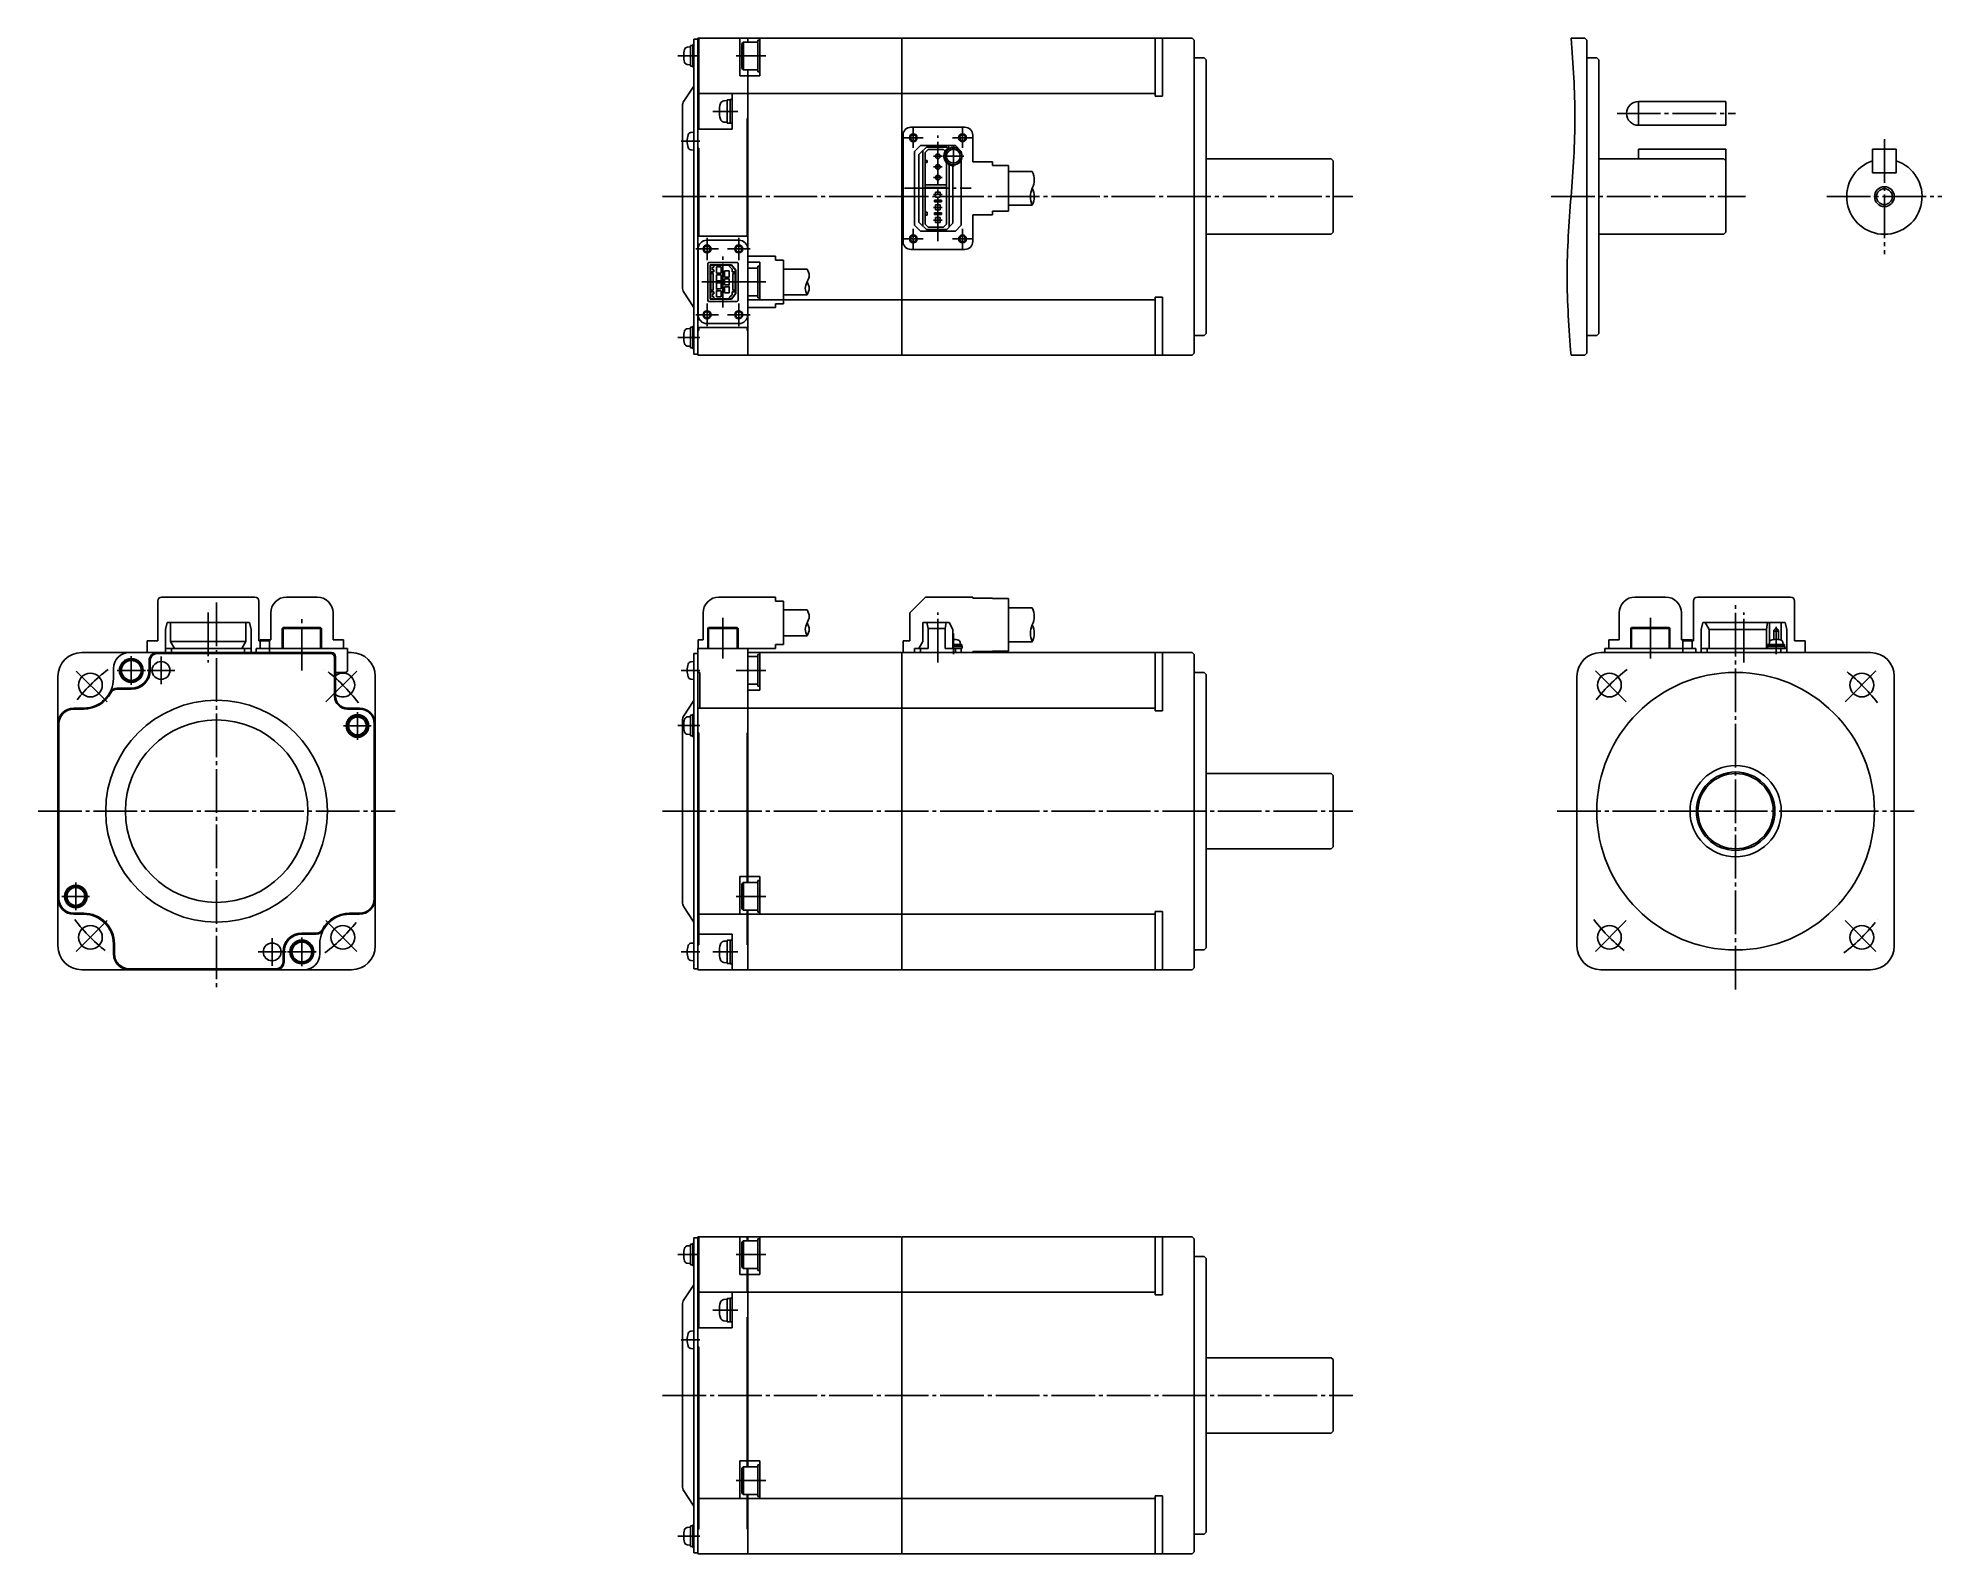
# Model space of a CAD drawing. Header units: millimetres. Extents: x -251 to 229, y -207 to 175.
import ezdxf

# ---------------------------------------------------------------- set-up
doc = ezdxf.new("R2010")
doc.units = ezdxf.units.MM
doc.linetypes.add('DASH_CENTER', pattern=[14, 11, -1, 1, -1])

msp = doc.modelspace()

# ---------------------------------------------------------------- linework, layer by layer
at = {"color": 7, "linetype": 'Continuous'}
for p, q in [((-86.5, 173.1), (-85.9, 173.1)), ((-86.5, 167.9), (-86.5, 173.1)), ((-85.9, 173.35), (-85.6, 173.35)), ((-85.9, 167.65), (-85.9, 173.35)), ((-85.6, 135), (-85.6, 174.75)), ((-85.6, 174.75), (-84.6, 174.75)), ((-84.6, 175), (-72, 175)), ((-84.6, 175), (-84.6, 95)), ((-84.4, 175), (-84.4, 161)), ((-74, 165.5), (-74, 175)), ((-73.15, 174), (-73.5, 173.65)), ((-73.5, 167.35), (-73.5, 173.65)), ((-73.15, 174), (-73.15, 167)), ((-73.15, 174), (-69.5, 174)), ((-33.3, 175), (-72, 175)), ((-72, 175), (-72, 174)), ((-69.5, 174.5), (-69, 174.5)), ((-69.5, 166.5), (-69.5, 174.5)), ((-69, 165.5), (-69, 175)), ((-33.3, 175), (-33.2, 174.9)), ((-33.2, 174.9), (-33.1, 175)), ((-33.2, 174.9), (-33.2, 95.1)), ((40, 175), (-33.1, 175)), ((30.7, 175), (30.7, 160.32)), ((32.5, 175), (32.5, 160.32)), ((40.5, 174.5), (40, 175)), ((40.5, 174.5), (40.5, 95.5)), ((139, 175), (135.5, 175)), ((139.5, 174.5), (139, 175)), ((139.5, 174.5), (139.5, 95.5)), ((-86.5, 172.75), (-87.28, 172.68)), ((-87.28, 168.32), (-86.5, 168.25)), ((40.8, 170), (43, 170)), ((43, 170), (43.5, 169.5)), ((43.5, 135), (43.5, 169.5)), ((139.8, 170), (142, 170)), ((142, 170), (142.5, 169.5)), ((142.5, 135), (142.5, 169.5)), ((-85.9, 167.9), (-86.5, 167.9)), ((-85.6, 167.65), (-85.9, 167.65)), ((-72, 165.5), (-74, 165.5)), ((-73.5, 167.35), (-73.15, 167)), ((-69.5, 167), (-73.15, 167)), ((-72, 167), (-72, 118.5)), ((-72, 165.5), (-69, 165.5)), ((-69.5, 166.5), (-69, 166.5)), ((-88.13, 159.09), (-85.77, 162.65)), ((-84.4, 161), (-72, 161)), ((-84.4, 161), (-84.4, 152)), ((-77.2, 159.25), (-78.05, 159.18)), ((-77.2, 159.45), (-76.5, 159.45)), ((-77.2, 159.45), (-77.2, 153.55)), ((-76.5, 159.5), (-76.5, 153.5)), ((-76.5, 159.5), (-76, 159.5)), ((-76, 152), (-76, 161)), ((-72, 161), (-33.2, 161)), ((30.7, 161), (-33.2, 161)), ((30.7, 160.32), (32.5, 160.32)), ((152.5, 159), (152.5, 153)), ((152.5, 159), (174.5, 159)), ((174.5, 159), (174.5, 153)), ((-88.5, 157.88), (-88.5, 135)), ((-78.05, 153.82), (-77.2, 153.75)), ((-72.2, 154.75), (-72.2, 135)), ((-72.2, 154.75), (-72, 154.75)), ((-85.6, 151.25), (-86.38, 151.18)), ((-84.6, 152), (-76, 152)), ((-76.5, 153.55), (-77.2, 153.55)), ((-76, 153.5), (-76.5, 153.5)), ((174.5, 153), (152.5, 153)), ((-86.38, 146.82), (-85.6, 146.75)), ((-84.6, 147.25), (-84.4, 147.25)), ((-84.4, 147.25), (-84.4, 125)), ((-28.5, 147.9), (-30, 146.4)), ((-30, 127.8), (-30, 146.4)), ((-28.9, 145.6), (-26.6, 147.9)), ((-28.9, 128.6), (-28.9, 145.6)), ((-28.5, 147.9), (-19.7, 147.9)), ((-27.9, 127.6), (-27.9, 146.6)), ((-26.55, 146.9), (-27.35, 146.1)), ((-27.35, 146.1), (-27.35, 128.1)), ((-27.35, 144.1), (-26.85, 144.1)), ((-27, 147.5), (-21.9, 147.5)), ((-26.85, 144.1), (-26.85, 143.6)), ((-26.55, 146.9), (-22.7, 146.9)), ((-22.7, 146.9), (-22.25, 146.45)), ((-21.57, 147.17), (-22.3, 147.9)), ((-21.4, 147.28), (-21.4, 147.9)), ((-18.2, 146.4), (-19.7, 147.9)), ((-18.2, 146.12), (-18.2, 146.4)), ((-18.2, 127.8), (-18.2, 144.28)), ((75, 144.5), (43.5, 144.5)), ((75.5, 144), (75, 144.5)), ((75.5, 126), (75.5, 144)), ((174, 144.5), (142.5, 144.5)), ((152.5, 144.5), (152.5, 147)), ((152.5, 147), (174.5, 147)), ((174.5, 144), (174, 144.5)), ((174.5, 126), (174.5, 147)), ((174.5, 147), (174.5, 144)), ((211.5, 147), (211.5, 141)), ((217.5, 147), (211.5, 147)), ((217.5, 141), (217.5, 147)), ((-26.85, 143.6), (-27.35, 143.6)), ((-21.9, 128.1), (-21.9, 143.51)), ((-21.3, 127.3), (-21.3, 143.07)), ((-20.3, 128.3), (-20.3, 142.8)), ((211.5, 141), (217.5, 141)), ((-88.5, 135), (-88.5, 112.12)), ((-85.6, 95.25), (-85.6, 135)), ((-72.2, 135), (-72.2, 125)), ((-27.35, 138), (-21.9, 138)), ((-21.9, 137.3), (-27.35, 137.3)), ((-23.5, 136.1), (-24.7, 136.1)), ((-24.7, 136.1), (-24.7, 134.9)), ((-24.7, 134.9), (-23.5, 134.9)), ((-23.5, 134.9), (-23.5, 136.1)), ((43.5, 100.5), (43.5, 135)), ((142.5, 100.5), (142.5, 135)), ((-27.35, 131.05), (-26.85, 131.05)), ((-26.85, 130.35), (-27.35, 130.35)), ((-26.85, 131.05), (-26.85, 130.35)), ((-23.2, 134.1), (-25, 134.1)), ((-25, 134.1), (-25, 133.7)), ((-25, 133.7), (-23.2, 133.7)), ((-25, 130.9), (-25, 130.5)), ((-23.2, 130.9), (-25, 130.9)), ((-25, 130.5), (-23.2, 130.5)), ((-24.7, 132.9), (-24.7, 131.7)), ((-23.5, 132.9), (-24.7, 132.9)), ((-24.7, 131.7), (-23.5, 131.7)), ((-23.5, 129.7), (-24.7, 129.7)), ((-24.7, 129.7), (-24.7, 128.5)), ((-23.5, 131.7), (-23.5, 132.9)), ((-23.5, 128.5), (-23.5, 129.7)), ((-23.2, 133.7), (-23.2, 134.1)), ((-23.2, 130.5), (-23.2, 130.9)), ((-84.6, 125), (-72, 125)), ((-28.5, 126.3), (-30, 127.8)), ((-26.6, 126.3), (-28.9, 128.6)), ((-28.5, 126.3), (-19.7, 126.3)), ((-27.35, 128.1), (-26.55, 127.3)), ((-27, 126.7), (-21.9, 126.7)), ((-26.55, 127.3), (-22.7, 127.3)), ((-24.7, 128.5), (-23.5, 128.5)), ((-22.7, 127.3), (-21.9, 128.1)), ((-22.3, 126.3), (-20.3, 128.3)), ((-18.2, 127.8), (-19.7, 126.3)), ((43.5, 125.5), (75, 125.5)), ((75, 125.5), (75.5, 126)), ((142.5, 125.5), (174, 125.5)), ((174, 125.5), (174.5, 126)), ((-82.12, 118.22), (-81.92, 118.42)), ((-82.12, 118.22), (-82.12, 108.77)), ((-74.67, 118.42), (-81.92, 118.42)), ((-81.55, 109.17), (-81.55, 117.82)), ((-81.55, 117.82), (-76.1, 117.82)), ((-81.45, 116), (-81.45, 117.75)), ((-81.45, 117.75), (-80.6, 117.75)), ((-80.6, 116), (-81.45, 116)), ((-81.35, 115.6), (-81.35, 111.4)), ((-81.35, 115.6), (-80.77, 115.6)), ((-81, 116), (-81, 115.6)), ((-80.6, 117.25), (-80.95, 117.25)), ((-80.95, 117.25), (-80.95, 116.5)), ((-80.95, 116.5), (-80.6, 116.5)), ((-80.77, 115.6), (-80.77, 111.4)), ((-80.6, 117.75), (-80.6, 117.25)), ((-80.6, 117.75), (-76.6, 117.75)), ((-80.6, 116.5), (-80.6, 116)), ((-79.88, 117.3), (-79.88, 115.7)), ((-79.7, 117.3), (-79.88, 117.3)), ((-79.88, 115.7), (-79.7, 115.7)), ((-79.7, 115.3), (-79.88, 115.3)), ((-79.88, 115.3), (-79.88, 113.7)), ((-79.7, 117.27), (-79.7, 117.3)), ((-78.7, 117.27), (-79.7, 117.27)), ((-79.7, 115.73), (-78.7, 115.73)), ((-79.7, 115.7), (-79.7, 115.73)), ((-79.7, 115.27), (-79.7, 115.3)), ((-78.7, 115.27), (-79.7, 115.27)), ((-78.7, 115.73), (-78.7, 117.27)), ((-78.7, 113.73), (-78.7, 115.27)), ((-76.9, 116.27), (-77.9, 116.27)), ((-77.9, 116.27), (-77.9, 114.73)), ((-76.9, 116.3), (-76.9, 116.27)), ((-76.72, 116.3), (-76.9, 116.3)), ((-76.72, 114.7), (-76.72, 116.3)), ((-76.6, 117.38), (-76.6, 117.75)), ((-76.17, 117.75), (-76.6, 117.75)), ((-76, 116.75), (-76.6, 117.38)), ((-75.15, 116.42), (-76.17, 117.75)), ((-75.05, 116.45), (-76.1, 117.82)), ((-76, 116), (-76, 116.75)), ((-75.15, 116), (-76, 116)), ((-75.82, 111.4), (-75.82, 115.6)), ((-75.82, 115.6), (-75.25, 115.6)), ((-75.6, 115.6), (-75.6, 116)), ((-75.25, 111.4), (-75.25, 115.6)), ((-75.15, 116), (-75.15, 116.42)), ((-75.05, 110.55), (-75.05, 116.45)), ((-74.67, 118.42), (-74.47, 118.22)), ((-74.47, 108.77), (-74.47, 118.22)), ((-72, 118.5), (-69, 118.5)), ((-72, 113.5), (-72, 118.5)), ((-72, 117), (-69.5, 117)), ((-69.5, 109.5), (-69.5, 117.5)), ((-69.5, 117.5), (-69, 117.5)), ((-69, 118.5), (-69, 109)), ((-85.77, 107.29), (-88.13, 110.91)), ((-81.35, 114.35), (-81.55, 114.35)), ((-81.55, 112.65), (-81.35, 112.65)), ((-81.45, 109.25), (-81.45, 111)), ((-81.45, 111), (-80.6, 111)), ((-80.77, 111.4), (-81.35, 111.4)), ((-81, 111.4), (-81, 111)), ((-80.6, 110.5), (-80.95, 110.5)), ((-80.95, 110.5), (-80.95, 109.75)), ((-80.6, 111), (-80.6, 110.5)), ((-79.88, 113.7), (-79.7, 113.7)), ((-79.7, 113.3), (-79.88, 113.3)), ((-79.88, 113.3), (-79.88, 111.7)), ((-79.88, 111.7), (-79.7, 111.7)), ((-79.88, 111.3), (-79.88, 109.7)), ((-79.7, 111.3), (-79.88, 111.3)), ((-79.7, 113.7), (-79.7, 113.73)), ((-79.7, 113.73), (-78.7, 113.73)), ((-79.7, 113.27), (-79.7, 113.3)), ((-78.7, 113.27), (-79.7, 113.27)), ((-79.7, 111.7), (-79.7, 111.73)), ((-79.7, 111.73), (-78.7, 111.73)), ((-79.7, 111.27), (-79.7, 111.3)), ((-78.7, 111.27), (-79.7, 111.27)), ((-78.7, 111.73), (-78.7, 113.27)), ((-78.7, 109.73), (-78.7, 111.27)), ((-77.9, 114.73), (-76.9, 114.73)), ((-77.9, 114.27), (-77.9, 112.73)), ((-76.9, 114.27), (-77.9, 114.27)), ((-77.9, 112.73), (-76.9, 112.73)), ((-77.9, 112.27), (-77.9, 110.73)), ((-76.9, 112.27), (-77.9, 112.27)), ((-77.9, 110.73), (-76.9, 110.73)), ((-76.9, 114.73), (-76.9, 114.7)), ((-76.9, 114.7), (-76.72, 114.7)), ((-76.72, 114.3), (-76.9, 114.3)), ((-76.9, 114.3), (-76.9, 114.27)), ((-76.9, 112.73), (-76.9, 112.7)), ((-76.9, 112.7), (-76.72, 112.7)), ((-76.72, 112.3), (-76.9, 112.3)), ((-76.9, 112.3), (-76.9, 112.27)), ((-76.9, 110.73), (-76.9, 110.7)), ((-76.9, 110.7), (-76.72, 110.7)), ((-76.72, 112.7), (-76.72, 114.3)), ((-76.72, 110.7), (-76.72, 112.3)), ((-76.17, 109.25), (-75.15, 110.58)), ((-76.1, 109.17), (-75.05, 110.55)), ((-76, 110.25), (-76, 111)), ((-76, 111), (-75.15, 111)), ((-75.25, 111.4), (-75.82, 111.4)), ((-75.6, 111), (-75.6, 111.4)), ((-75.25, 114.35), (-75.05, 114.35)), ((-75.05, 112.65), (-75.25, 112.65)), ((-75.15, 110.58), (-75.15, 111)), ((-72, 109), (-72, 113.5)), ((-82.12, 108.77), (-81.92, 108.57)), ((-81.92, 108.57), (-74.67, 108.57)), ((-76.1, 109.17), (-81.55, 109.17)), ((-80.6, 109.25), (-81.45, 109.25)), ((-80.95, 109.75), (-80.6, 109.75)), ((-80.6, 109.75), (-80.6, 109.25)), ((-80.6, 109.25), (-76.6, 109.25)), ((-79.88, 109.7), (-79.7, 109.7)), ((-79.7, 109.73), (-78.7, 109.73)), ((-79.7, 109.7), (-79.7, 109.73)), ((-76.6, 109.62), (-76, 110.25)), ((-76.6, 109.25), (-76.6, 109.62)), ((-76.6, 109.25), (-76.17, 109.25)), ((-74.47, 108.77), (-74.67, 108.57)), ((-69.5, 110), (-72, 110)), ((-72, 109), (-33.2, 109)), ((-72, 109), (-72, 95)), ((-69.5, 109.5), (-69, 109.5)), ((30.7, 109), (-33.2, 109)), ((32.5, 109.68), (30.7, 109.68)), ((30.7, 109.68), (30.7, 95)), ((32.5, 95), (32.5, 109.68)), ((-86.5, 101.75), (-87.28, 101.68)), ((-86.5, 102.1), (-85.9, 102.1)), ((-86.5, 96.9), (-86.5, 102.1)), ((-85.9, 102.35), (-85.6, 102.35)), ((-85.9, 96.65), (-85.9, 102.35)), ((-84.6, 102), (-72, 102)), ((-84.6, 101.25), (-84.4, 101.25)), ((-84.4, 101.25), (-84.4, 102)), ((-72.2, 102), (-72.2, 101.25)), ((-72.2, 101.25), (-72, 101.25)), ((-87.28, 97.32), (-86.5, 97.25)), ((-85.9, 96.9), (-86.5, 96.9)), ((-85.6, 96.65), (-85.9, 96.65)), ((43, 100), (40.8, 100)), ((43.5, 100.5), (43, 100)), ((142, 100), (139.8, 100)), ((142.5, 100.5), (142, 100)), ((-84.6, 95.25), (-85.6, 95.25)), ((-84.6, 95), (-72, 95)), ((-33.3, 95), (-72, 95)), ((-33.2, 95.1), (-33.3, 95)), ((-33.1, 95), (-33.2, 95.1)), ((-33.1, 95), (40, 95)), ((40, 95), (40.5, 95.5)), ((135.5, 95), (139, 95)), ((139, 95), (139.5, 95.5)), ((-218.84, 25.8), (-218.44, 27.6)), ((-218.84, 25.8), (-218.84, 20)), ((-197.64, 27.6), (-218.44, 27.6)), ((-217.54, 27.6), (-217.54, 22.8)), ((-198.54, 27.6), (-198.54, 22.8)), ((-197.64, 27.6), (-197.24, 25.8)), ((-197.24, 25.8), (-197.24, 20)), ((-189.17, 26.3), (-189.37, 26.1)), ((-189.37, 21), (-189.37, 26.1)), ((-189.37, 26.1), (-179.52, 26.1)), ((-189.17, 21), (-189.17, 26.3)), ((-189.17, 26.3), (-179.72, 26.3)), ((-179.72, 21), (-179.72, 26.3)), ((-179.52, 26.1), (-179.72, 26.3)), ((-179.52, 26.1), (-179.52, 21)), ((-82.12, 26.1), (-81.92, 26.3)), ((-82.12, 21), (-82.12, 26.1)), ((-82.12, 26.1), (-74.47, 26.1)), ((-81.92, 26.3), (-74.67, 26.3)), ((-81.92, 21), (-81.92, 26.3)), ((-74.67, 26.3), (-74.47, 26.1)), ((-74.67, 26.3), (-74.67, 21)), ((-74.47, 26.1), (-74.47, 21)), ((-27.9, 22.8), (-27.9, 27.6)), ((-27.9, 27.6), (-21.3, 27.6)), ((-26.9, 27.6), (-26.6, 26.1)), ((-26.6, 26.1), (-26.6, 21)), ((-26.6, 26.1), (-22.3, 26.1)), ((-22.3, 26.1), (-22, 27.6)), ((-22.3, 26.1), (-22.3, 21)), ((-21.3, 27.6), (-20.3, 25.8)), ((-20.3, 25.8), (-20.3, 21)), ((150.77, 26.3), (150.57, 26.1)), ((150.57, 21), (150.57, 26.1)), ((150.57, 26.1), (160.42, 26.1)), ((150.77, 26.3), (160.22, 26.3)), ((150.77, 21), (150.77, 26.3)), ((160.42, 26.1), (160.22, 26.3)), ((160.22, 26.3), (160.22, 21)), ((160.42, 26.1), (160.42, 21)), ((168.3, 25.8), (168.7, 27.6)), ((168.3, 25.8), (168.3, 20)), ((168.7, 27.6), (189.5, 27.6)), ((169.3, 27.6), (170.3, 25.8)), ((170.3, 25.8), (170.3, 21)), ((170.3, 25.8), (184.8, 25.8)), ((185.07, 27.6), (184.8, 25.8)), ((184.8, 25.8), (184.8, 21)), ((185.51, 27.6), (185.51, 22.68)), ((186.6, 25.4), (186.6, 23.31)), ((187.8, 25.4), (186.6, 25.4)), ((187.8, 25.4), (187.8, 23.31)), ((188.45, 27.6), (188.45, 23.17)), ((189.5, 27.6), (189.9, 25.8)), ((189.9, 25.8), (189.9, 20)), ((-227.94, 20), (-239.94, 20)), ((-195.94, 20), (-227.94, 20)), ((-220.94, 19.75), (-205.94, 19.75)), ((-197.24, 21), (-218.84, 21)), ((-198.54, 22.8), (-217.54, 22.8)), ((-217.54, 22.8), (-216.54, 21)), ((-217.34, 21), (-217.34, 20)), ((-205.94, 19.75), (-177.19, 19.75)), ((-199.54, 21), (-198.54, 22.8)), ((-198.94, 20), (-198.94, 21)), ((-172.94, 21), (-195.94, 21)), ((-195.94, 20), (-195.94, 21)), ((-195.94, 20), (-176.94, 20)), ((-172.94, 21), (-172.94, 15.5)), ((-171.94, 20), (-172.94, 20)), ((-85.6, 19.75), (-84.6, 19.75)), ((-85.6, -20), (-85.6, 19.75)), ((-84.6, 21), (-84.6, -60)), ((-84.6, 21), (-72, 21)), ((-72, 21), (-72, -36.5)), ((-33.3, 20), (-72, 20)), ((-69.5, 11.5), (-69.5, 19.5)), ((-69.5, 19.5), (-69, 19.5)), ((-69, 10.5), (-69, 20)), ((-33.3, 20), (-33.2, 19.9)), ((-33.2, 19.9), (-33.1, 20)), ((-33.2, 19.9), (-33.2, -59.9)), ((40, 20), (-33.1, 20)), ((-30, 20), (-30, 21)), ((-30, 21), (-26.6, 21)), ((-28.9, 21), (-27.9, 22.8)), ((-28.5, 21), (-28.5, 20)), ((-22.3, 21), (-18.2, 21)), ((-20.3, 22.05), (-18.05, 22.05)), ((-20.3, 21.6), (-18, 21.6)), ((-20.3, 21.1), (-18, 21.1)), ((-19.7, 21), (-19.7, 20)), ((-18.65, 21.1), (-18.65, 21)), ((-18.45, 22.05), (-18.5, 22.64)), ((-18.2, 21), (-18.2, 20)), ((-18.05, 21.6), (-18.05, 22.05)), ((-18, 21.6), (-18, 21.1)), ((30.7, 20), (30.7, 5.32)), ((32.5, 20), (32.5, 5.32)), ((40.5, 19.5), (40, 20)), ((40.5, 19.5), (40.5, -59.5)), ((143, 20), (211, 20)), ((144, 20), (144, 21)), ((144, 21), (167, 21)), ((167, 21), (167, 20)), ((189.9, 21), (168.3, 21)), ((169.8, 21), (169.8, 20)), ((185, 21.1), (185, 21.6)), ((185, 21.6), (187.2, 21.6)), ((185, 21.1), (187.2, 21.1)), ((185.05, 22.05), (185.05, 21.6)), ((185.05, 22.05), (187.2, 22.05)), ((185.5, 22.64), (185.45, 22.05)), ((185.65, 21), (185.65, 21.1)), ((187.2, 22.05), (189.35, 22.05)), ((187.2, 21.6), (189.4, 21.6)), ((187.2, 21.1), (189.4, 21.1)), ((188.4, 21), (188.4, 20)), ((188.75, 21.1), (188.75, 21)), ((188.95, 22.05), (188.9, 22.64)), ((189.35, 21.6), (189.35, 22.05)), ((189.4, 21.6), (189.4, 21.1)), ((-231.94, 16), (-231.94, 13.5)), ((-222.94, 18), (-222.94, 14.25)), ((-222.69, 18), (-222.69, 15.5)), ((-176.19, 18.75), (-176.19, 9)), ((-175.94, 14.5), (-175.94, 19)), ((-175.94, 9), (-175.94, 14.5)), ((-175.44, 15), (-173.44, 15)), ((-85.6, 17.75), (-86.38, 17.68)), ((-84.6, 15), (-84.1, 15)), ((-84.1, 15), (-84.1, 6)), ((-72, 19), (-69.5, 19)), ((40.8, 15), (43, 15)), ((43, 15), (43.5, 14.5)), ((43.5, -20), (43.5, 14.5)), ((137.08, 15), (137, 15)), ((-245.94, 14), (-245.94, 2)), ((-231.08, 11), (-227.44, 11)), ((-231.08, 10.75), (-227.44, 10.75)), ((-165.94, 2), (-165.94, 14)), ((-86.38, 13.32), (-85.6, 13.25)), ((-69.5, 12), (-72, 12)), ((-72, 10.5), (-69, 10.5)), ((-69.5, 11.5), (-69, 11.5)), ((137, 14), (137, -54)), ((217, -54), (217, 14)), ((-241.94, 6), (-239.44, 6)), ((-241.94, 5.75), (-239.44, 5.75)), ((-169.94, 6), (-172.94, 6)), ((-172.94, 5.75), (-169.94, 5.75)), ((-88.13, 4.09), (-85.77, 7.65)), ((-84.6, 6), (-72, 6)), ((-72, 6), (-33.2, 6)), ((30.7, 6), (-33.2, 6)), ((30.7, 5.32), (32.5, 5.32)), ((-245.94, 2), (-245.94, -42)), ((-245.94, 1.32), (-245.94, -54)), ((-245.69, 2), (-245.69, -20)), ((-166.19, 2), (-166.19, -20)), ((-165.94, -42), (-165.94, 2)), ((-88.5, 2.88), (-88.5, -20)), ((-86.5, 3.83), (-87.28, 3.77)), ((-86.5, -1.02), (-86.5, 4.18)), ((-86.5, 4.18), (-85.9, 4.18)), ((-85.9, -1.27), (-85.9, 4.43)), ((-85.9, 4.43), (-85.6, 4.43)), ((-87.28, -0.6), (-86.5, -0.67)), ((-85.9, -1.02), (-86.5, -1.02)), ((-85.6, -1.27), (-85.9, -1.27)), ((-84.6, -0.25), (-84.4, -0.25)), ((-84.4, -0.25), (-84.4, -46)), ((-72.2, -38), (-72.2, -0.25)), ((-72.2, -0.25), (-72, -0.25)), ((75, -10.5), (43.5, -10.5)), ((75.5, -11), (75, -10.5)), ((75.5, -29), (75.5, -11)), ((-245.69, -42), (-245.69, -20)), ((-166.19, -42), (-166.19, -20)), ((-88.5, -20), (-88.5, -42.88)), ((-85.6, -59.75), (-85.6, -20)), ((43.5, -54.5), (43.5, -20)), ((43.5, -29.5), (75, -29.5)), ((75, -29.5), (75.5, -29)), ((-74, -36.5), (-72, -36.5)), ((-74, -46), (-74, -36.5)), ((-73.15, -38), (-73.5, -38.35)), ((-73.5, -44.65), (-73.5, -38.35)), ((-73.15, -38), (-73.15, -45)), ((-73.15, -38), (-69.5, -38)), ((-72, -38), (-72, -36.5)), ((-72, -36.5), (-69, -36.5)), ((-69.5, -37.5), (-69, -37.5)), ((-69.5, -45.5), (-69.5, -37.5)), ((-69, -36.5), (-69, -46)), ((-165.94, -42), (-165.94, -54)), ((-241.94, -45.75), (-239.44, -45.75)), ((-241.94, -46), (-239.44, -46)), ((-169.94, -45.75), (-172.44, -45.75)), ((-169.94, -46), (-172.44, -46)), ((-85.77, -47.71), (-88.13, -44.09)), ((-84.4, -46), (-72, -46)), ((-84.4, -53.75), (-84.4, -46)), ((-73.5, -44.65), (-73.15, -45)), ((-69.5, -45), (-73.15, -45)), ((-72.2, -45), (-72.2, -53.75)), ((-72, -46), (-72, -45)), ((-72, -46), (-72, -60)), ((-72, -46), (-33.2, -46)), ((-69.5, -45.5), (-69, -45.5)), ((30.7, -46), (-33.2, -46)), ((30.7, -45.32), (30.7, -60)), ((32.5, -45.32), (30.7, -45.32)), ((32.5, -60), (32.5, -45.32)), ((-180.81, -50.75), (-184.44, -50.75)), ((-180.81, -51), (-184.44, -51)), ((-84.4, -51), (-76, -51)), ((-77.2, -52.75), (-78.05, -52.82)), ((-77.2, -52.55), (-77.2, -58.45)), ((-77.2, -52.55), (-76.5, -52.55)), ((-76.5, -52.5), (-76, -52.5)), ((-76.5, -52.5), (-76.5, -58.5)), ((-76, -51), (-76, -60)), ((-231.94, -56), (-231.94, -53.5)), ((-231.69, -56), (-231.69, -53.5)), ((-189.19, -58), (-189.19, -55.5)), ((-188.94, -58), (-188.94, -54.25)), ((-179.94, -56), (-179.94, -53.5)), ((-85.6, -53.25), (-86.38, -53.32)), ((-84.6, -53.75), (-84.4, -53.75)), ((-72.2, -53.75), (-72, -53.75)), ((43, -55), (40.8, -55)), ((43.5, -54.5), (43, -55)), ((-239.94, -60), (-171.94, -60)), ((-227.94, -59.75), (-205.94, -59.75)), ((-227.94, -60), (-183.94, -60)), ((-190.94, -59.75), (-205.94, -59.75)), ((-86.38, -57.68), (-85.6, -57.75)), ((-84.6, -59.75), (-85.6, -59.75)), ((-84.6, -60), (-72, -60)), ((-78.05, -58.18), (-77.2, -58.25)), ((-76.5, -58.45), (-77.2, -58.45)), ((-76, -58.5), (-76.5, -58.5)), ((-33.3, -60), (-72, -60)), ((-33.2, -59.9), (-33.3, -60)), ((-33.1, -60), (-33.2, -59.9)), ((-33.1, -60), (40, -60)), ((40, -60), (40.5, -59.5)), ((143, -60), (211, -60)), ((-86.5, -134.44), (-86.5, -129.24)), ((-86.5, -129.24), (-85.9, -129.24)), ((-85.9, -134.69), (-85.9, -128.99)), ((-85.9, -128.99), (-85.6, -128.99)), ((-85.6, -127.59), (-84.6, -127.59)), ((-85.6, -167.34), (-85.6, -127.59)), ((-84.6, -127.34), (-84.6, -207.34)), ((-84.6, -127.34), (-72, -127.34)), ((-84.4, -127.34), (-84.4, -141.34)), ((-74, -136.84), (-74, -127.34)), ((-73.15, -128.34), (-73.5, -128.69)), ((-73.5, -134.99), (-73.5, -128.69)), ((-73.15, -128.34), (-69.5, -128.34)), ((-73.15, -128.34), (-73.15, -135.34)), ((-72.2, -128.34), (-72.2, -127.34)), ((-72, -127.34), (-72, -128.34)), ((-33.3, -127.34), (-72, -127.34)), ((-69.5, -135.84), (-69.5, -127.84)), ((-69.5, -127.84), (-69, -127.84)), ((-69, -136.84), (-69, -127.34)), ((-33.2, -127.44), (-33.2, -207.24)), ((40, -127.34), (-33.1, -127.34)), ((30.7, -127.34), (30.7, -142.02)), ((32.5, -127.34), (32.5, -142.02)), ((40.5, -127.84), (40, -127.34)), ((40.5, -127.84), (40.5, -206.84)), ((-86.5, -129.59), (-87.28, -129.66)), ((-87.28, -134.03), (-86.5, -134.09)), ((40.8, -132.34), (43, -132.34)), ((43, -132.34), (43.5, -132.84)), ((43.5, -167.34), (43.5, -132.84)), ((-85.9, -134.44), (-86.5, -134.44)), ((-85.6, -134.69), (-85.9, -134.69)), ((-72, -136.84), (-74, -136.84)), ((-73.5, -134.99), (-73.15, -135.34)), ((-69.5, -135.34), (-73.15, -135.34)), ((-72.2, -135.34), (-72.2, -141.34)), ((-72, -135.34), (-72, -183.84)), ((-72, -136.84), (-69, -136.84)), ((-69.5, -135.84), (-69, -135.84)), ((-88.13, -143.25), (-85.77, -139.7)), ((-84.4, -141.34), (-84.4, -150.34)), ((-84.4, -141.34), (-72, -141.34)), ((-77.2, -143.09), (-78.05, -143.17)), ((-77.2, -142.89), (-76.5, -142.89)), ((-77.2, -142.89), (-77.2, -148.79)), ((-76.5, -142.84), (-76.5, -148.84)), ((-76.5, -142.84), (-76, -142.84)), ((-76, -150.34), (-76, -141.34)), ((-72, -141.34), (-33.2, -141.34)), ((30.7, -141.34), (-33.2, -141.34)), ((30.7, -142.02), (32.5, -142.02)), ((-88.5, -144.47), (-88.5, -167.34)), ((-78.05, -148.52), (-77.2, -148.59)), ((-72.2, -147.59), (-72, -147.59)), ((-72.2, -147.59), (-72.2, -167.34)), ((-85.6, -151.09), (-86.38, -151.16)), ((-84.6, -150.34), (-76, -150.34)), ((-76.5, -148.79), (-77.2, -148.79)), ((-76, -148.84), (-76.5, -148.84)), ((-86.38, -155.53), (-85.6, -155.59)), ((-84.6, -155.09), (-84.4, -155.09)), ((-84.4, -155.09), (-84.4, -201.09)), ((75, -157.84), (43.5, -157.84)), ((75.5, -158.34), (75, -157.84)), ((75.5, -176.34), (75.5, -158.34)), ((-88.5, -167.34), (-88.5, -190.22)), ((-85.6, -207.09), (-85.6, -167.34)), ((-72.2, -167.34), (-72.2, -185.34)), ((43.5, -201.84), (43.5, -167.34)), ((43.5, -176.84), (75, -176.84)), ((75, -176.84), (75.5, -176.34)), ((-74, -193.34), (-74, -183.84)), ((-72.2, -183.84), (-74, -183.84)), ((-73.15, -185.34), (-73.5, -185.69)), ((-73.5, -191.99), (-73.5, -185.69)), ((-73.15, -185.34), (-73.15, -192.34)), ((-73.15, -185.34), (-69.5, -185.34)), ((-72, -185.34), (-72, -183.84)), ((-72, -183.84), (-69, -183.84)), ((-69.5, -184.84), (-69, -184.84)), ((-69.5, -192.84), (-69.5, -184.84)), ((-69, -183.84), (-69, -193.34)), ((-85.77, -195.05), (-88.13, -191.44)), ((-72, -193.34), (-84.4, -193.34)), ((-73.5, -191.99), (-73.15, -192.34)), ((-69.5, -192.34), (-73.15, -192.34)), ((-72.2, -192.34), (-72.2, -201.09)), ((-72, -192.34), (-72, -207.34)), ((-72, -193.34), (-33.2, -193.34)), ((-69.5, -192.84), (-69, -192.84)), ((30.7, -193.34), (-33.2, -193.34)), ((30.7, -192.66), (30.7, -207.34)), ((32.5, -192.66), (30.7, -192.66)), ((32.5, -207.34), (32.5, -192.66)), ((-86.5, -200.59), (-87.28, -200.66)), ((-86.5, -205.44), (-86.5, -200.24)), ((-86.5, -200.24), (-85.9, -200.24)), ((-85.9, -205.69), (-85.9, -199.99)), ((-85.9, -199.99), (-85.6, -199.99)), ((-84.6, -201.09), (-84.4, -201.09)), ((-72.2, -201.09), (-72, -201.09)), ((-87.28, -205.03), (-86.5, -205.09)), ((-85.9, -205.44), (-86.5, -205.44)), ((-85.6, -205.69), (-85.9, -205.69)), ((43, -202.34), (40.8, -202.34)), ((43.5, -201.84), (43, -202.34)), ((-84.6, -207.09), (-85.6, -207.09)), ((-84.6, -207.34), (-72, -207.34)), ((-33.3, -207.34), (-72, -207.34)), ((-33.2, -207.24), (-33.3, -207.34)), ((-33.1, -207.34), (-33.2, -207.24)), ((-33.1, -207.34), (40, -207.34)), ((40, -207.34), (40.5, -206.84))]:
    msp.add_line(p, q, dxfattribs=at)
at = {"color": 1, "linetype": 'DASH_CENTER'}
for p, q in [((-89.7, 170.5), (-84.4, 170.5)), ((-75, 170.5), (-67.5, 170.5)), ((-74.5, 156.5), (-80.88, 156.5)), ((147.1, 156), (177, 156)), ((-88.8, 149), (-84.1, 149)), ((-32.8, 149.85), (-27.8, 149.85)), ((-30.3, 152.35), (-30.3, 147.35)), ((-24.1, 123.8), (-24.1, 150.4)), ((-20.4, 149.85), (-15.4, 149.85)), ((-17.9, 152.35), (-17.9, 147.35)), ((214.5, 149.5), (214.5, 120.5)), ((-25.2, 145.2), (-23, 145.2)), ((-17.55, 145.2), (-22.85, 145.2)), ((-20.2, 147.85), (-20.2, 142.55)), ((-25.2, 142.5), (-23, 142.5)), ((-25.2, 139.8), (-23, 139.8)), ((-93.5, 135), (5.7, 135)), ((-32.5, 137.1), (-15.7, 137.1)), ((-25.2, 135.5), (-23, 135.5)), ((5.7, 135), (80.5, 135)), ((130.5, 135), (179.5, 135)), ((200, 135), (229, 135)), ((-25.2, 132.3), (-23, 132.3)), ((-30.3, 126.85), (-30.3, 121.85)), ((-25.2, 129.1), (-23, 129.1)), ((-17.9, 126.85), (-17.9, 121.85)), ((-79.45, 121.8), (-85.15, 121.8)), ((-82.3, 118.95), (-82.3, 124.65)), ((-71.45, 121.8), (-77.15, 121.8)), ((-74.3, 118.95), (-74.3, 124.65)), ((-27.8, 124.35), (-32.8, 124.35)), ((-15.4, 124.35), (-20.4, 124.35)), ((-78.3, 107.07), (-78.3, 119.92)), ((-83.62, 113.5), (-72.97, 113.5)), ((-75, 113.5), (-67.5, 113.5)), ((-82.3, 102.35), (-82.3, 108.05)), ((-74.3, 102.35), (-74.3, 108.05)), ((-85.15, 105.2), (-79.45, 105.2)), ((-77.15, 105.2), (-71.45, 105.2)), ((-84.1, 99.5), (-89.7, 99.5)), ((-208.04, 30.1), (-208.04, 17.5)), ((-205.94, 32.6), (-205.94, -65)), ((-184.44, 15.45), (-184.44, 28.8)), ((-78.3, 18.5), (-78.3, 28.8)), ((-24.1, 17.5), (-24.1, 30.1)), ((155.5, 18.5), (155.5, 28.8)), ((177, -65), (177, 32.6)), ((179.1, 17.5), (179.1, 30.1)), ((-20.2, 19.6), (-20.2, 24.85)), ((187.2, 19.6), (187.2, 26.5)), ((-233.52, 7.58), (-242.01, 16.06)), ((-223.84, 15.5), (-231.04, 15.5)), ((-227.44, 19.1), (-227.44, 11.9)), ((-223.44, 15.5), (-216.44, 15.5)), ((-219.94, 12), (-219.94, 19)), ((-178.37, 7.58), (-169.88, 16.06)), ((-88.8, 15.5), (-84.1, 15.5)), ((-75, 15.5), (-67.5, 15.5)), ((149.42, 7.58), (140.94, 16.06)), ((204.58, 7.58), (213.06, 16.06)), ((-170.44, -2), (-170.44, 5)), ((-173.94, 1.5), (-166.94, 1.5)), ((-89.7, 1.58), (-84.1, 1.58)), ((-250.94, -20), (-160.94, -20)), ((-93.5, -20), (80.5, -20)), ((132, -20), (222, -20)), ((-241.44, -45), (-241.44, -38)), ((-244.94, -41.5), (-237.94, -41.5)), ((-75, -41.5), (-67.5, -41.5)), ((-233.52, -47.58), (-242.01, -56.06)), ((-178.37, -47.58), (-169.88, -56.06)), ((149.42, -47.58), (140.94, -56.06)), ((204.58, -47.58), (213.06, -56.06)), ((-191.94, -59), (-191.94, -52)), ((-184.44, -51.9), (-184.44, -59.1)), ((-195.44, -55.5), (-188.44, -55.5)), ((-180.84, -55.5), (-188.04, -55.5)), ((-88.8, -55.5), (-84.1, -55.5)), ((-74.5, -55.5), (-80.88, -55.5)), ((-89.7, -131.84), (-84.4, -131.84)), ((-75, -131.84), (-67.5, -131.84)), ((-74.5, -145.84), (-80.88, -145.84)), ((-88.8, -153.34), (-84.1, -153.34)), ((-93.5, -167.34), (80.5, -167.34)), ((-75, -188.84), (-67.5, -188.84)), ((-84.1, -202.84), (-89.7, -202.84))]:
    msp.add_line(p, q, dxfattribs=at)
at = {"color": 4, "linetype": 'Continuous'}
for p, q in [((-32.9, 150.5), (-32.9, 123.7)), ((-17.3, 152.5), (-30.9, 152.5)), ((-15.3, 143.8), (-15.3, 150.5)), ((-15.3, 143.8), (-10.3, 143.8)), ((-10.3, 143.8), (-10.3, 142.85)), ((-10.3, 142.85), (-6.3, 142.85)), ((-6.3, 142.85), (-6.3, 131.35)), ((-6.3, 141.35), (-0.3, 141.35)), ((-10.3, 130.4), (-15.3, 130.4)), ((-15.3, 123.7), (-15.3, 130.4)), ((-10.3, 131.35), (-10.3, 130.4)), ((-6.3, 131.35), (-10.3, 131.35)), ((-6.3, 132.85), (-0.3, 132.85)), ((-84.55, 121.8), (-84.55, 105.2)), ((-74.25, 124), (-82.35, 124)), ((-72.05, 119.95), (-72.05, 121.8)), ((-30.9, 121.7), (-17.3, 121.7)), ((-65.05, 119.95), (-72.05, 119.95)), ((-65.05, 119), (-65.05, 119.95)), ((-63.05, 119), (-65.05, 119)), ((-63.05, 108), (-63.05, 119)), ((-63.05, 116.75), (-57.05, 116.75)), ((-72.05, 107.05), (-65.05, 107.05)), ((-72.05, 105.2), (-72.05, 107.05)), ((-65.05, 108), (-63.05, 108)), ((-65.05, 107.05), (-65.05, 108)), ((-63.05, 110.25), (-57.05, 110.25)), ((-82.35, 103), (-74.25, 103)), ((-219.79, 34), (-196.29, 34)), ((-188.29, 34), (-180.59, 34)), ((-72.05, 34), (-79.3, 34)), ((-72.05, 34), (-72.05, 33.95)), ((-72.05, 33.95), (-65.05, 33.95)), ((-65.05, 33.95), (-65.05, 33)), ((-31.2, 30), (-27.2, 34)), ((-27.2, 34), (-15.3, 34)), ((-15.3, 34), (-15.3, 33.7)), ((-15.3, 33.7), (-10.3, 33.7)), ((-10.3, 33.7), (-10.3, 33.64)), ((-10.3, 33.64), (-6.3, 33.64)), ((-6.3, 33.64), (-6.3, 20.36)), ((151.65, 34), (159.35, 34)), ((167.35, 34), (190.85, 34)), ((-220.79, 23), (-220.79, 33)), ((-195.29, 33), (-195.29, 23)), ((-192.29, 23.2), (-192.29, 30)), ((-176.59, 30), (-176.59, 23.2)), ((-83.3, 30), (-83.3, 23.2)), ((-65.05, 33), (-63.05, 33)), ((-63.05, 33), (-63.05, 22)), ((-63.05, 30.75), (-57.05, 30.75)), ((-31.2, 23), (-31.2, 30)), ((-6.3, 31.25), (-0.3, 31.25)), ((147.65, 23.2), (147.65, 30)), ((163.35, 30), (163.35, 23.2)), ((166.35, 23), (166.35, 33)), ((191.85, 33), (191.85, 23)), ((-63.05, 24.25), (-57.05, 24.25)), ((-223.44, 23), (-220.79, 23)), ((-223.44, 20), (-223.44, 23)), ((-192.64, 20), (-223.44, 20)), ((-195.29, 23), (-192.64, 23)), ((-194.94, 21), (-194.94, 23.2)), ((-194.94, 23.2), (-192.29, 23.2)), ((-173.94, 21), (-194.94, 21)), ((-192.64, 23), (-192.64, 20)), ((-176.59, 23.2), (-173.94, 23.2)), ((-173.94, 23.2), (-173.94, 21)), ((-83.3, 23.2), (-84.55, 23.2)), ((-84.55, 23.2), (-84.55, 21)), ((-84.55, 21), (-72.05, 21)), ((-65.05, 21.05), (-72.05, 21.05)), ((-72.05, 21.05), (-72.05, 21)), ((-65.05, 22), (-63.05, 22)), ((-65.05, 22), (-65.05, 21.05)), ((-32.9, 20), (-32.9, 23)), ((-32.9, 23), (-31.2, 23)), ((-32.9, 20), (-15.3, 20)), ((-15.3, 20), (-15.3, 20.3)), ((-15.3, 20.3), (-10.3, 20.3)), ((-6.3, 20.36), (-10.3, 20.36)), ((-10.3, 20.36), (-10.3, 20.3)), ((-6.3, 22.75), (-0.3, 22.75)), ((145, 23.2), (147.65, 23.2)), ((145, 21), (145, 23.2)), ((166, 21), (145, 21)), ((163.35, 23.2), (166, 23.2)), ((163.7, 20), (163.7, 23)), ((163.7, 23), (166.35, 23)), ((194.5, 20), (163.7, 20)), ((166, 23.2), (166, 21)), ((191.85, 23), (194.5, 23)), ((194.5, 23), (194.5, 20))]:
    msp.add_line(p, q, dxfattribs=at)
at = {"color": 2, "linetype": 'Continuous'}
for centre, radius in [((-30.3, 149.85), 1), ((-17.9, 149.85), 1), ((214.5, 135), 2.5), ((-30.3, 124.35), 1), ((-17.9, 124.35), 1), ((-82.3, 121.8), 1), ((-74.3, 121.8), 1), ((-82.3, 105.2), 1), ((-74.3, 105.2), 1)]:
    msp.add_circle(centre, radius, dxfattribs=at)
at = {"color": 7, "linetype": 'Continuous'}
for centre, radius in [((-30.3, 149.85), 0.75), ((-17.9, 149.85), 0.75), ((-24.1, 145.2), 0.6), ((-20.2, 145.2), 2.2), ((-20.2, 145.2), 2.15), ((-20.2, 145.2), 1.75), ((-24.1, 142.5), 0.6), ((-24.1, 139.8), 0.6), ((214.5, 135), 2), ((-30.3, 124.35), 0.75), ((-17.9, 124.35), 0.75), ((-82.3, 121.8), 0.8), ((-74.3, 121.8), 0.8), ((-82.3, 105.2), 0.8), ((-74.3, 105.2), 0.8), ((-237.76, 11.82), 3), ((-227.44, 15.5), 3), ((-227.44, 15.5), 2.75), ((-227.44, 15.5), 2.5), ((-219.94, 15.5), 2.25), ((177, -20), 35), ((145.18, 11.82), 3), ((208.82, 11.82), 3), ((-205.94, -20), 27.96), ((-205.94, -20), 23), ((-170.44, 1.5), 2.85), ((-170.44, 1.5), 2.6), ((-170.44, 1.5), 2.25), ((177, -20), 11.5), ((177, -20), 9.9), ((177, -20), 9.5), ((-241.44, -41.5), 2.85), ((-241.44, -41.5), 2.6), ((-241.44, -41.5), 2.25), ((-237.76, -51.82), 3), ((-184.44, -55.5), 3), ((-184.44, -55.5), 2.75), ((-174.12, -51.82), 3), ((145.18, -51.82), 3), ((208.82, -51.82), 3), ((-191.94, -55.5), 2.25), ((-184.44, -55.5), 2.5)]:
    msp.add_circle(centre, radius, dxfattribs=at)
for centre, radius, start, end in [((-82.2, 170.5), 6, 164.5573, 180), ((-82.2, 170.5), 6, 180, 195.4427), ((-87.21, 171.88), 0.8, 95, 164.5573), ((-87.21, 169.12), 0.8, 195.4427, 265), ((40.8, 170.3), 0.3, 180, 270), ((139.8, 170.3), 0.3, 180, 270), ((-86.6, 163.2), 1, 326.3649, 0), ((-86.3, 157.88), 2.2, 146.3649, 180), ((-72.2, 156.5), 7, 163.743, 180), ((-77.96, 158.18), 1, 95, 163.743), ((152.5, 156), 3, 90, 180), ((-72.2, 156.5), 7, 180, 196.257), ((-77.96, 154.82), 1, 196.257, 265), ((152.5, 156), 3, 180, 270), ((-81.3, 149), 6, 164.5573, 180), ((-81.3, 149), 6, 180, 195.4427), ((-86.31, 150.38), 0.8, 95, 164.5573), ((-86.31, 147.62), 0.8, 195.4427, 265), ((-20.2, 145.2), 2.4, 120, 267.612), ((214.5, 135), 9.5, 108.4085, 270), ((214.5, 135), 9.5, 270, 71.5915), ((-86.3, 112.12), 2.2, 180, 213.6351), ((-86.6, 106.74), 1, 0, 33.6351), ((-82.2, 99.5), 6, 164.5573, 180), ((-87.21, 100.88), 0.8, 95, 164.5573), ((-82.2, 99.5), 6, 180, 195.4427), ((-87.21, 98.12), 0.8, 195.4427, 265), ((40.8, 99.7), 0.3, 90, 180), ((139.8, 99.7), 0.3, 90, 180), ((187.2, 25.4), 0.6, 0.0018, 179.9982), ((-239.94, 14), 6, 90, 180), ((-227.94, 16), 4, 90, 180), ((-220.94, 18), 2, 90, 180), ((-220.94, 18), 1.75, 90, 180), ((-218.69, 19.5), 0.5, 30, 90), ((-177.19, 18.75), 1, 0, 90), ((-176.94, 19), 1, 0, 90), ((-171.94, 14), 6, 0, 90), ((-20.2, 18.85), 4.5, 90, 91.2733), ((-20.2, 18.85), 4.5, 73.6123, 90), ((-19.1, 22.59), 0.6, 5, 73.6123), ((143, 14), 6, 90, 180), ((186.1, 22.59), 0.6, 106.3877, 175), ((187.2, 18.85), 4.5, 90, 106.3877), ((187.2, 18.85), 4.5, 73.6123, 90), ((188.3, 22.59), 0.6, 5, 73.6123), ((211, 14), 6, 0, 90), ((-227.44, 15.5), 4.75, 270, 0), ((-227.44, 15.5), 4.5, 270, 0), ((-175.44, 14.5), 0.5, 90, 180), ((-174.12, 11.82), 3, 232.6558, 127.3442), ((-173.44, 15.5), 0.5, 270, 0), ((-81.3, 15.5), 6, 164.5573, 180), ((-81.3, 15.5), 6, 180, 195.4427), ((-86.31, 16.88), 0.8, 95, 164.5573), ((40.8, 15.3), 0.3, 180, 270), ((-239.44, 13.5), 7.5, 270, 0), ((-239.44, 13.5), 7.75, 270, 331.7263), ((-231.08, 9), 2, 90, 151.7263), ((-231.08, 9), 1.75, 90, 151.7263), ((-222.44, 14.25), 0.5, 180, 200.4137), ((-86.31, 14.12), 0.8, 195.4427, 265), ((-241.94, 2), 4, 90, 180), ((-241.94, 2), 3.75, 90, 180), ((-172.94, 9), 3.25, 180, 270), ((-172.94, 9), 3, 180, 270), ((-171.69, 5.5), 0.5, 90, 150), ((-169.94, 2), 4, 0, 90), ((-169.94, 2), 3.75, 0, 90), ((-86.6, 8.2), 1, 326.3649, 0), ((-166.44, 0.25), 0.5, 300, 0), ((-86.3, 2.88), 2.2, 146.3649, 180), ((-82.2, 1.58), 6, 164.5573, 180), ((-82.2, 1.58), 6, 180, 195.4427), ((-87.21, 2.97), 0.8, 95, 164.5573), ((-87.21, 0.2), 0.8, 195.4427, 265), ((-245.44, -40.25), 0.5, 120, 180), ((-241.94, -42), 4, 180, 270), ((-241.94, -42), 3.75, 180, 270), ((-169.94, -42), 3.75, 270, 0), ((-169.94, -42), 4, 270, 0), ((-86.3, -42.88), 2.2, 180, 213.6351), ((-240.19, -45.5), 0.5, 270, 329.1166), ((-239.44, -53.5), 7.75, 0, 90), ((-239.44, -53.5), 7.5, 0, 90), ((-172.44, -53.5), 7.5, 90, 180), ((-172.44, -53.5), 7.75, 90, 151.7268), ((-86.6, -48.26), 1, 0, 33.6351), ((-184.44, -55.5), 4.75, 90, 180), ((-184.44, -55.5), 4.5, 90, 180), ((-180.81, -49), 1.75, 270, 331.7285), ((-180.81, -49), 2, 270, 331.7263), ((-239.94, -54), 6, 180, 270), ((-227.94, -56), 4, 180, 270), ((-227.94, -56), 3.75, 180, 270), ((-189.44, -54.25), 0.5, 0, 20.4137), ((-183.94, -56), 4, 270, 0), ((-171.94, -54), 6, 270, 0), ((-81.3, -55.5), 6, 164.5573, 180), ((-81.3, -55.5), 6, 180, 195.4427), ((-86.31, -54.12), 0.8, 95, 164.5573), ((-86.31, -56.88), 0.8, 195.4427, 265), ((-72.2, -55.5), 7, 163.743, 180), ((-72.2, -55.5), 7, 180, 196.257), ((-77.96, -53.82), 1, 95, 163.743), ((-77.96, -57.18), 1, 196.257, 265), ((40.8, -55.3), 0.3, 90, 180), ((143, -54), 6, 180, 270), ((211, -54), 6, 270, 0), ((-193.19, -59.5), 0.5, 210, 270), ((-190.94, -58), 1.75, 270, 0), ((-190.94, -58), 2, 270, 0), ((-82.2, -131.84), 6, 164.5573, 180), ((-82.2, -131.84), 6, 180, 195.4427), ((-87.21, -130.46), 0.8, 95, 164.5573), ((-87.21, -133.23), 0.8, 195.4427, 265), ((40.8, -132.04), 0.3, 180, 270), ((-86.6, -139.14), 1, 326.3649, 0), ((-86.3, -144.47), 2.2, 146.3649, 180), ((-72.2, -145.84), 7, 163.743, 180), ((-77.96, -144.16), 1, 95, 163.743), ((-72.2, -145.84), 7, 180, 196.257), ((-77.96, -147.52), 1, 196.257, 265), ((-81.3, -153.34), 6, 164.5573, 180), ((-81.3, -153.34), 6, 180, 195.4427), ((-86.31, -151.96), 0.8, 95, 164.5573), ((-86.31, -154.73), 0.8, 195.4427, 265), ((-86.3, -190.22), 2.2, 180, 213.6351), ((-86.6, -195.61), 1, 0, 33.6351), ((-82.2, -202.84), 6, 164.5573, 180), ((-87.21, -201.46), 0.8, 95, 164.5573), ((-82.2, -202.84), 6, 180, 195.4427), ((-87.21, -204.23), 0.8, 195.4427, 265), ((40.8, -202.64), 0.3, 90, 180)]:
    msp.add_arc(centre, radius, start, end, dxfattribs=at)
at = {"color": 4, "linetype": 'Continuous'}
for centre, radius, start, end in [((-30.9, 150.5), 2, 90, 180), ((-17.3, 150.5), 2, 0, 90), ((-82.35, 121.8), 2.2, 90, 180), ((-74.25, 121.8), 2.2, 0, 90), ((-30.9, 123.7), 2, 180, 270), ((-17.3, 123.7), 2, 270, 0), ((-82.35, 105.2), 2.2, 180, 270), ((-74.25, 105.2), 2.2, 270, 0), ((-219.79, 33), 1, 90, 180), ((-196.29, 33), 1, 0, 90), ((-188.29, 30), 4, 90, 180), ((-180.59, 30), 4, 0, 90), ((-79.3, 30), 4, 90, 180), ((151.65, 30), 4, 90, 180), ((159.35, 30), 4, 0, 90), ((167.35, 33), 1, 90, 180), ((190.85, 33), 1, 0, 90)]:
    msp.add_arc(centre, radius, start, end, dxfattribs=at)
at = {"color": 1, "linetype": 'DASH_CENTER'}
for centre, start, end in [((-205.94, -20), 127.3549, 142.6451), ((-205.94, -20), 37.3549, 52.6451), ((177, -20), 127.3549, 142.6451), ((177, -20), 37.3549, 52.6451), ((-205.94, -20), 217.3549, 232.6451), ((-205.94, -20), 307.3549, 322.6451), ((177, -20), 217.3549, 232.6451), ((177, -20), 307.3549, 322.6451)]:
    msp.add_arc(centre, 45, start, end, dxfattribs=at)
at = {"color": 2, "linetype": 'Continuous'}
msp.add_open_spline([(135.5, 95), (135, 101.67), (134, 115), (135.5, 135), (137, 155), (136, 168.33), (135.5, 175)], degree=3, dxfattribs=at)
at = {"color": 4, "linetype": 'Continuous'}
for points in [[(-0.3, 132.85), (-0.55, 133.56), (-1.05, 134.97), (-0.3, 137.1), (0.45, 139.22), (-0.05, 140.64), (-0.3, 141.35)], [(-0.3, 132.85), (-0.05, 133.56), (0.45, 134.97), (-0.05, 136.39), (-0.3, 137.1)], [(-57.05, 110.25), (-57.3, 110.79), (-57.8, 111.87), (-57.05, 113.5), (-56.3, 115.12), (-56.8, 116.21), (-57.05, 116.75)], [(-57.05, 110.25), (-56.8, 110.79), (-56.3, 111.87), (-56.8, 112.96), (-57.05, 113.5)], [(-57.05, 24.25), (-57.3, 24.79), (-57.8, 25.87), (-57.05, 27.5), (-56.3, 29.12), (-56.8, 30.21), (-57.05, 30.75)], [(-0.3, 22.75), (-0.55, 23.46), (-1.05, 24.87), (-0.3, 27), (0.45, 29.12), (-0.05, 30.54), (-0.3, 31.25)], [(-57.05, 24.25), (-56.8, 24.79), (-56.3, 25.87), (-56.8, 26.96), (-57.05, 27.5)], [(-0.3, 22.75), (-0.05, 23.46), (0.45, 24.87), (-0.05, 26.29), (-0.3, 27)]]:
    msp.add_open_spline(points, degree=3, dxfattribs=at)

doc.saveas('drawing.dxf')
